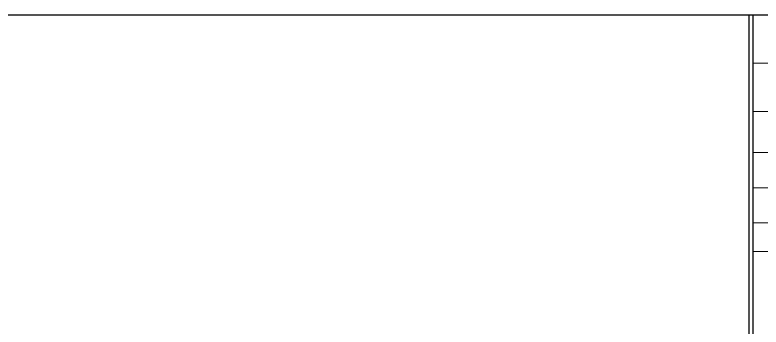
# Model space of a CAD drawing. Header units: millimetres. Extents: x -346728 to 1320345, y -537202 to -385966.
# Drawn here: x 691536 to 710657, y -488562 to -480568 of the extents above; entities that cross this region are included whole.
import ezdxf

# ---------------------------------------------------------------- set-up
doc = ezdxf.new("R2010")
doc.units = ezdxf.units.MM
doc.header["$LTSCALE"] = 100
doc.layers.add('DIM', color=5, linetype='Continuous', lineweight=20)

# ---------------------------------------------------------------- blocks, each defined once
blk = doc.blocks.new('LVL-KHUNGTEN')
at = {"color": 1}
blk.add_line((111604, 41093), (111604, 62), dxfattribs=at)
blk.add_lwpolyline([(61073, 41093), (119124, 41093), (119124, 62), (61073, 62)], close=True)
blk.add_lwpolyline([(111534, 41093), (119124, 41093), (119124, 62), (111534, 62)], close=True, dxfattribs=at)
at = {"layer": 'DEFPOINTS'}
blk.add_line((61073, 41093), (119124, 41093), dxfattribs=at)
at = {"layer": 'DIM'}
for p, q in [((111604, 40173), (119051, 40173)), ((111604, 39246), (119051, 39246)), ((111604, 38460), (119051, 38460)), ((111604, 37789), (119051, 37789)), ((111604, 37118), (119051, 37118)), ((111604, 36573), (119051, 36573))]:
    blk.add_line(p, q, dxfattribs=at)

msp = doc.modelspace()

# ---------------------------------------------------------------- block references
at = {"xscale": 1.339663568069227, "yscale": 1.339663568069227, "zscale": 1.339663568069227}
msp.add_blockref('LVL-KHUNGTEN', (560930.8, -535618.7, -881.1), dxfattribs=at)

doc.saveas('drawing.dxf')
